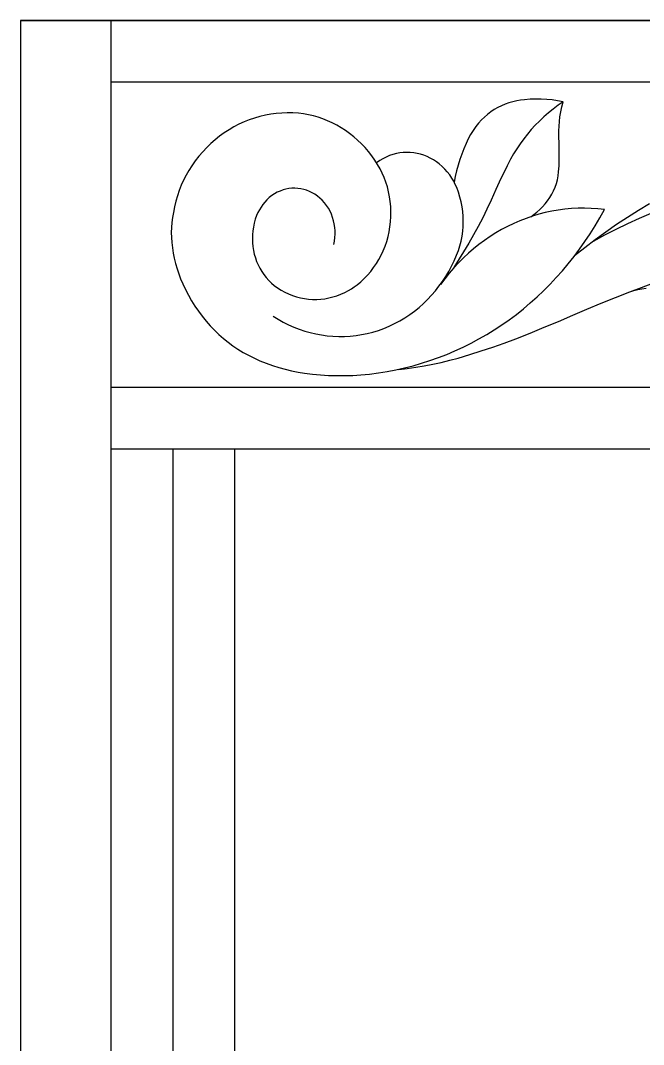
# Model space of a CAD drawing. Header units: millimetres. Extents: x 5940 to 9066, y 1327 to 3250.
# Drawn here: x 6512.8 to 6684.4, y 2908.1 to 3190.2 of the extents above; entities that cross this region are included whole.
import ezdxf

# ---------------------------------------------------------------- set-up
doc = ezdxf.new("R2010")
doc.units = ezdxf.units.MM
doc.layers.add('Default Layer', color=7, linetype='Continuous', lineweight=30)

msp = doc.modelspace()

# ---------------------------------------------------------------- linework, layer by layer
at = {"layer": 'Default Layer', "color": 18, "lineweight": 30, "true_color": 0x000000}
for p, q in [((6512.76, 3190.2), (6992.76, 3190.2)), ((6537.76, 1360.2), (6537.76, 3190.2))]:
    msp.add_line(p, q, dxfattribs=at)
for points in [[(6512.76, 3190.2), (6512.76, 1360.2), (6512.76, 1360.2), (7017.76, 1360.2), (7017.76, 1360.2), (7017.76, 3190.2), (7017.76, 3190.2), (6512.76, 3190.2)], [(6894.79, 3173.2), (6571.78, 3173.2), (6571.78, 3173.2), (6554.78, 3173.2), (6554.78, 3173.2), (6537.78, 3173.2), (6537.78, 3173.2), (6537.76, 3173.2)], [(6653.31, 3136.14), (6654.17, 3136.75), (6654.99, 3137.41), (6655.78, 3138.12), (6656.54, 3138.88), (6657.26, 3139.68), (6657.94, 3140.53), (6657.94, 3140.53), (6658.55, 3141.4), (6659.1, 3142.32), (6659.58, 3143.27), (6660, 3144.27), (6660.35, 3145.29), (6660.63, 3146.34), (6660.84, 3147.42), (6660.97, 3148.51), (6660.97, 3148.51), (6661.09, 3150.15), (6661.15, 3151.8), (6661.16, 3153.44), (6661.16, 3153.44), (6661.12, 3155.99), (6661.06, 3158.54), (6661.06, 3158.54), (6661.05, 3159.82), (6661.09, 3161.1), (6661.18, 3162.37), (6661.32, 3163.64), (6661.32, 3163.64), (6661.56, 3165.05), (6661.85, 3166.44), (6662.21, 3167.81), (6662.21, 3167.81), (6660.71, 3168.09), (6659.2, 3168.3), (6657.69, 3168.44), (6656.17, 3168.52), (6654.65, 3168.54), (6653.13, 3168.49), (6651.61, 3168.38), (6651.61, 3168.38), (6650.52, 3168.24), (6649.44, 3168.05), (6648.37, 3167.79), (6647.31, 3167.48), (6646.27, 3167.11), (6645.24, 3166.68), (6644.23, 3166.19), (6644.23, 3166.19), (6643.25, 3165.64), (6642.3, 3165.02), (6641.39, 3164.34), (6640.53, 3163.59), (6639.7, 3162.79), (6638.93, 3161.92), (6638.21, 3161), (6638.21, 3161), (6637.44, 3159.9), (6636.73, 3158.75), (6636.08, 3157.57), (6635.49, 3156.34), (6635.49, 3156.34), (6634.86, 3154.88), (6634.28, 3153.39), (6633.76, 3151.88), (6633.29, 3150.34), (6632.88, 3148.79), (6632.52, 3147.22), (6632.22, 3145.63)], [(6662.21, 3167.81), (6660.83, 3166.83), (6659.49, 3165.81), (6658.17, 3164.74), (6656.88, 3163.62), (6656.88, 3163.62), (6655.69, 3162.5), (6654.54, 3161.34), (6653.44, 3160.13), (6652.38, 3158.87), (6651.36, 3157.57), (6650.39, 3156.23), (6649.46, 3154.84), (6648.59, 3153.42), (6647.76, 3151.95), (6647.76, 3151.95), (6646.83, 3150.19), (6645.94, 3148.42), (6645.07, 3146.62), (6645.07, 3146.62), (6643.71, 3143.67), (6642.37, 3140.71), (6642.37, 3140.71), (6641.25, 3138.26), (6640.07, 3135.85), (6638.84, 3133.47), (6637.55, 3131.13), (6636.21, 3128.83), (6636.21, 3128.83), (6632.16, 3122.15)], [(6599.06, 3128.51), (6599.25, 3129.44), (6599.37, 3130.39), (6599.42, 3131.33), (6599.41, 3132.27), (6599.34, 3133.21), (6599.2, 3134.13), (6599, 3135.04), (6598.73, 3135.93), (6598.41, 3136.8), (6598.02, 3137.64), (6597.57, 3138.46), (6597.07, 3139.23), (6597.07, 3139.23), (6596.49, 3139.97), (6595.88, 3140.65), (6595.24, 3141.26), (6594.56, 3141.82), (6593.85, 3142.31), (6593.11, 3142.74), (6592.36, 3143.11), (6591.58, 3143.42), (6590.78, 3143.66), (6589.98, 3143.83), (6589.16, 3143.94), (6588.34, 3143.99), (6587.52, 3143.97), (6586.7, 3143.88), (6585.88, 3143.73), (6585.08, 3143.51), (6584.28, 3143.22), (6583.5, 3142.87), (6582.74, 3142.45), (6582, 3141.95), (6581.28, 3141.39), (6581.28, 3141.39), (6580.65, 3140.81), (6580.06, 3140.19), (6579.51, 3139.52), (6579.01, 3138.81), (6578.56, 3138.07), (6578.15, 3137.28), (6577.8, 3136.47), (6577.8, 3136.47), (6577.43, 3135.42), (6577.13, 3134.36), (6576.9, 3133.28), (6576.74, 3132.21), (6576.65, 3131.13), (6576.63, 3130.05), (6576.66, 3128.98), (6576.77, 3127.92), (6576.94, 3126.87), (6577.16, 3125.84), (6577.46, 3124.82), (6577.81, 3123.83), (6578.22, 3122.87), (6578.69, 3121.93), (6579.21, 3121.03), (6579.79, 3120.17), (6580.43, 3119.35), (6581.12, 3118.57), (6581.87, 3117.84), (6582.66, 3117.17), (6583.51, 3116.55), (6583.51, 3116.55), (6584.52, 3115.91), (6585.55, 3115.35), (6586.61, 3114.86), (6587.68, 3114.43), (6588.77, 3114.08), (6589.87, 3113.79), (6590.99, 3113.58), (6592.11, 3113.43), (6593.23, 3113.35), (6594.36, 3113.35), (6595.49, 3113.41), (6596.61, 3113.54), (6597.73, 3113.75), (6598.83, 3114.02), (6599.93, 3114.37), (6601.01, 3114.78), (6602.08, 3115.27), (6603.12, 3115.82), (6603.12, 3115.82), (6603.92, 3116.31), (6604.7, 3116.84), (6605.46, 3117.39), (6605.46, 3117.39), (6606.48, 3118.23), (6607.45, 3119.12), (6608.36, 3120.06), (6609.22, 3121.06), (6610.03, 3122.12), (6610.78, 3123.22), (6611.47, 3124.36), (6612.1, 3125.55), (6612.67, 3126.77), (6613.18, 3128.03), (6613.62, 3129.32), (6613.99, 3130.65), (6614.3, 3132), (6614.53, 3133.38), (6614.53, 3133.38), (6614.7, 3134.76), (6614.79, 3136.15), (6614.8, 3137.54), (6614.75, 3138.92), (6614.62, 3140.3), (6614.42, 3141.66), (6614.16, 3143), (6613.82, 3144.33), (6613.42, 3145.63), (6612.95, 3146.9), (6612.41, 3148.15), (6611.8, 3149.37), (6611.13, 3150.55), (6610.4, 3151.69), (6610.4, 3151.69), (6609.53, 3152.9), (6608.62, 3154.06), (6607.66, 3155.17), (6606.66, 3156.22), (6605.62, 3157.22), (6604.54, 3158.16), (6603.42, 3159.04), (6602.27, 3159.87), (6601.09, 3160.63), (6599.87, 3161.34), (6598.63, 3161.98), (6597.36, 3162.56), (6596.07, 3163.07), (6594.75, 3163.52), (6593.42, 3163.9), (6592.06, 3164.21), (6590.69, 3164.45), (6589.3, 3164.63), (6589.3, 3164.63), (6587.77, 3164.73), (6586.25, 3164.75), (6584.73, 3164.7), (6583.21, 3164.57), (6581.7, 3164.37), (6580.2, 3164.09), (6578.71, 3163.74), (6577.24, 3163.32), (6575.79, 3162.82), (6574.35, 3162.24), (6572.94, 3161.6), (6572.94, 3161.6), (6571.55, 3160.88), (6570.2, 3160.09), (6568.88, 3159.24), (6567.61, 3158.32), (6566.37, 3157.33), (6565.18, 3156.29), (6564.04, 3155.18), (6562.94, 3154.01), (6561.89, 3152.79), (6560.89, 3151.51), (6559.94, 3150.17), (6559.94, 3150.17), (6559.12, 3148.89), (6558.36, 3147.56), (6557.66, 3146.19), (6557.03, 3144.79), (6556.46, 3143.35), (6555.96, 3141.88), (6555.52, 3140.39), (6555.16, 3138.87), (6554.87, 3137.33), (6554.87, 3137.33), (6554.63, 3135.95), (6554.45, 3134.57), (6554.34, 3133.18), (6554.3, 3131.78), (6554.33, 3130.39), (6554.43, 3128.99), (6554.59, 3127.6), (6554.59, 3127.6), (6554.83, 3126.13), (6555.13, 3124.67), (6555.48, 3123.23), (6555.89, 3121.8), (6556.35, 3120.4), (6556.87, 3119.02), (6557.45, 3117.66), (6557.45, 3117.66), (6558.2, 3116.06), (6559.01, 3114.5), (6559.88, 3112.98), (6560.8, 3111.51), (6561.77, 3110.09), (6562.8, 3108.71), (6563.87, 3107.38), (6564.99, 3106.11), (6566.16, 3104.89), (6567.38, 3103.72), (6568.64, 3102.61), (6569.94, 3101.56), (6571.28, 3100.56), (6572.66, 3099.63), (6574.07, 3098.76), (6575.53, 3097.95), (6577.01, 3097.21), (6577.01, 3097.21), (6578.7, 3096.46), (6580.41, 3095.77), (6582.14, 3095.14), (6583.88, 3094.58), (6585.64, 3094.09), (6587.42, 3093.67), (6589.21, 3093.32), (6591.01, 3093.03), (6591.01, 3093.03), (6593.22, 3092.76), (6595.43, 3092.55), (6597.64, 3092.42), (6599.85, 3092.35), (6602.07, 3092.35), (6604.28, 3092.41), (6606.5, 3092.55), (6606.5, 3092.55), (6608.92, 3092.78), (6611.34, 3093.09), (6613.74, 3093.48), (6616.13, 3093.94), (6618.51, 3094.47), (6620.87, 3095.07), (6623.22, 3095.75), (6625.55, 3096.49), (6627.86, 3097.31), (6630.15, 3098.2), (6632.42, 3099.17), (6634.67, 3100.2), (6634.67, 3100.2), (6636.87, 3101.29), (6639.04, 3102.45), (6641.17, 3103.68), (6643.27, 3104.97), (6645.33, 3106.33), (6647.35, 3107.75), (6649.34, 3109.23), (6651.28, 3110.77), (6653.18, 3112.37), (6655.04, 3114.03), (6656.85, 3115.75), (6658.62, 3117.52), (6660.34, 3119.35), (6662.02, 3121.23), (6663.65, 3123.17), (6665.23, 3125.16), (6666.76, 3127.2), (6668.23, 3129.28), (6669.66, 3131.42), (6671.03, 3133.61), (6672.35, 3135.84), (6673.61, 3138.12), (6673.61, 3138.12), (6671.79, 3138.32), (6669.96, 3138.44), (6668.14, 3138.49), (6666.32, 3138.46), (6664.5, 3138.37), (6662.69, 3138.2), (6660.89, 3137.96), (6659.1, 3137.64), (6657.31, 3137.26), (6655.54, 3136.8), (6653.78, 3136.27), (6652.04, 3135.67), (6650.32, 3135), (6648.62, 3134.26), (6648.62, 3134.26), (6646.94, 3133.46), (6645.29, 3132.59), (6643.68, 3131.65), (6642.1, 3130.65), (6640.55, 3129.59), (6639.04, 3128.47), (6637.57, 3127.3), (6636.13, 3126.06), (6634.74, 3124.77), (6633.39, 3123.42), (6632.08, 3122.02), (6630.82, 3120.56), (6629.6, 3119.06), (6628.43, 3117.5)], [(6582.33, 3108.76), (6583.72, 3107.9), (6585.13, 3107.11), (6586.58, 3106.38), (6588.04, 3105.73), (6589.53, 3105.15), (6591.04, 3104.64), (6592.57, 3104.2), (6594.11, 3103.84), (6595.67, 3103.55), (6597.24, 3103.34), (6598.82, 3103.2), (6600.4, 3103.13), (6601.99, 3103.14), (6601.99, 3103.14), (6603.58, 3103.23), (6605.17, 3103.4), (6606.73, 3103.65), (6608.29, 3103.97), (6609.83, 3104.36), (6611.35, 3104.83), (6612.85, 3105.38), (6614.33, 3106), (6615.78, 3106.69), (6617.2, 3107.45), (6618.6, 3108.28), (6619.96, 3109.18), (6621.29, 3110.15), (6621.29, 3110.15), (6622.53, 3111.15), (6623.72, 3112.21), (6624.87, 3113.32), (6625.97, 3114.49), (6627.03, 3115.7), (6628.03, 3116.97), (6628.98, 3118.29), (6629.87, 3119.65), (6630.71, 3121.06), (6631.49, 3122.51), (6632.22, 3124), (6632.88, 3125.53), (6632.88, 3125.53), (6633.36, 3126.81), (6633.77, 3128.11), (6634.11, 3129.43), (6634.37, 3130.77), (6634.55, 3132.12), (6634.67, 3133.47), (6634.71, 3134.83), (6634.67, 3136.19), (6634.56, 3137.55), (6634.38, 3138.9), (6634.13, 3140.23), (6633.8, 3141.56), (6633.39, 3142.86), (6632.91, 3144.14), (6632.91, 3144.14), (6632.52, 3145.04), (6632.08, 3145.9), (6631.59, 3146.74), (6631.59, 3146.74), (6630.98, 3147.64), (6630.32, 3148.49), (6629.63, 3149.27), (6628.89, 3150), (6628.12, 3150.67), (6627.32, 3151.27), (6626.49, 3151.81), (6625.63, 3152.29), (6624.75, 3152.71), (6623.85, 3153.06), (6622.93, 3153.35), (6622, 3153.58), (6621.06, 3153.74), (6620.11, 3153.83), (6619.15, 3153.86), (6618.2, 3153.82), (6617.24, 3153.71), (6616.29, 3153.53), (6615.35, 3153.29), (6614.41, 3152.97), (6613.49, 3152.58), (6612.59, 3152.13), (6611.7, 3151.6), (6610.84, 3151)], [(6686, 3139.73), (6682.95, 3137.87), (6679.93, 3135.95), (6676.94, 3133.96), (6673.99, 3131.9), (6671.08, 3129.78), (6668.2, 3127.59), (6665.37, 3125.34)], [(6686.34, 3137.06), (6683.12, 3135.65), (6679.92, 3134.18), (6676.76, 3132.64), (6673.61, 3131.02), (6670.5, 3129.34)], [(6616.93, 3094.06), (6619.29, 3094.33), (6621.64, 3094.66), (6623.99, 3095.04), (6626.32, 3095.49), (6628.65, 3096), (6630.97, 3096.57), (6633.27, 3097.2), (6633.27, 3097.2), (6636.48, 3098.15), (6639.67, 3099.16), (6642.84, 3100.22), (6646, 3101.34), (6649.15, 3102.52), (6649.15, 3102.52), (6653.1, 3104.07), (6657.03, 3105.66), (6660.96, 3107.3), (6664.86, 3108.97), (6664.86, 3108.97), (6668.77, 3110.66), (6672.7, 3112.29), (6676.64, 3113.89), (6680.6, 3115.44), (6680.6, 3115.44), (6683.77, 3116.64), (6686.96, 3117.79)], [(6680.6, 3115.44), (6681.7, 3115.78), (6682.81, 3116.07), (6683.93, 3116.3), (6685.06, 3116.48)], [(6894.79, 3072.11), (6726.51, 3072.11), (6726.51, 3072.11), (6709.51, 3072.11), (6709.51, 3072.11), (6571.78, 3072.11), (6571.78, 3072.11), (6558.73, 3072.11), (6558.73, 3072.11), (6554.78, 3072.11), (6554.78, 3072.11), (6537.78, 3072.11), (6537.78, 3072.11), (6537.76, 3072.11)]]:
    msp.add_lwpolyline(points, dxfattribs=at)
at = {"layer": 'Default Layer', "color": 18, "lineweight": 30, "true_color": 0x000000, "extrusion": (0, 0, -1)}
msp.add_lwpolyline([(-6894.79, 3089.11), (-6571.78, 3089.11), (-6571.78, 3089.11), (-6558.73, 3089.11), (-6558.73, 3089.11), (-6554.78, 3089.11), (-6554.78, 3089.11), (-6537.78, 3089.11), (-6537.78, 3089.11), (-6537.76, 3089.11)], dxfattribs=at)
at = {"layer": 'Default Layer', "color": 18, "lineweight": 30, "true_color": 0x000000}
for points in [[(6554.78, 1478.3, 0), (6554.78, 2275.2, 0), (6554.78, 3072.11, 0)], [(6571.78, 1478.3, 0), (6571.78, 2275.2, 0), (6571.78, 3072.11, 0)]]:
    msp.add_polyline3d(points, dxfattribs=at)

doc.saveas('drawing.dxf')
